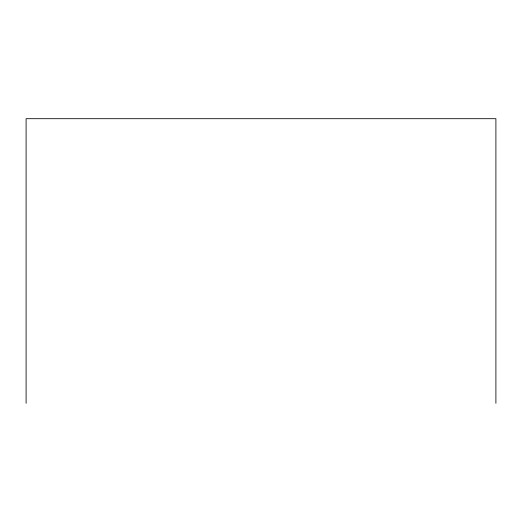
<?xml version="1.0" encoding="UTF-8"?>
<svg xmlns="http://www.w3.org/2000/svg" width="522" height="522" viewBox="0 0 522 522"><rect width="100%" height="100%" fill="white"/><g stroke="black" fill="none" stroke-linecap="round" stroke-linejoin="round"><path stroke-width="0.78" d="M495.9 403.304L495.9 118.696L26.1 118.696L26.1 403.304"/></g></svg>
